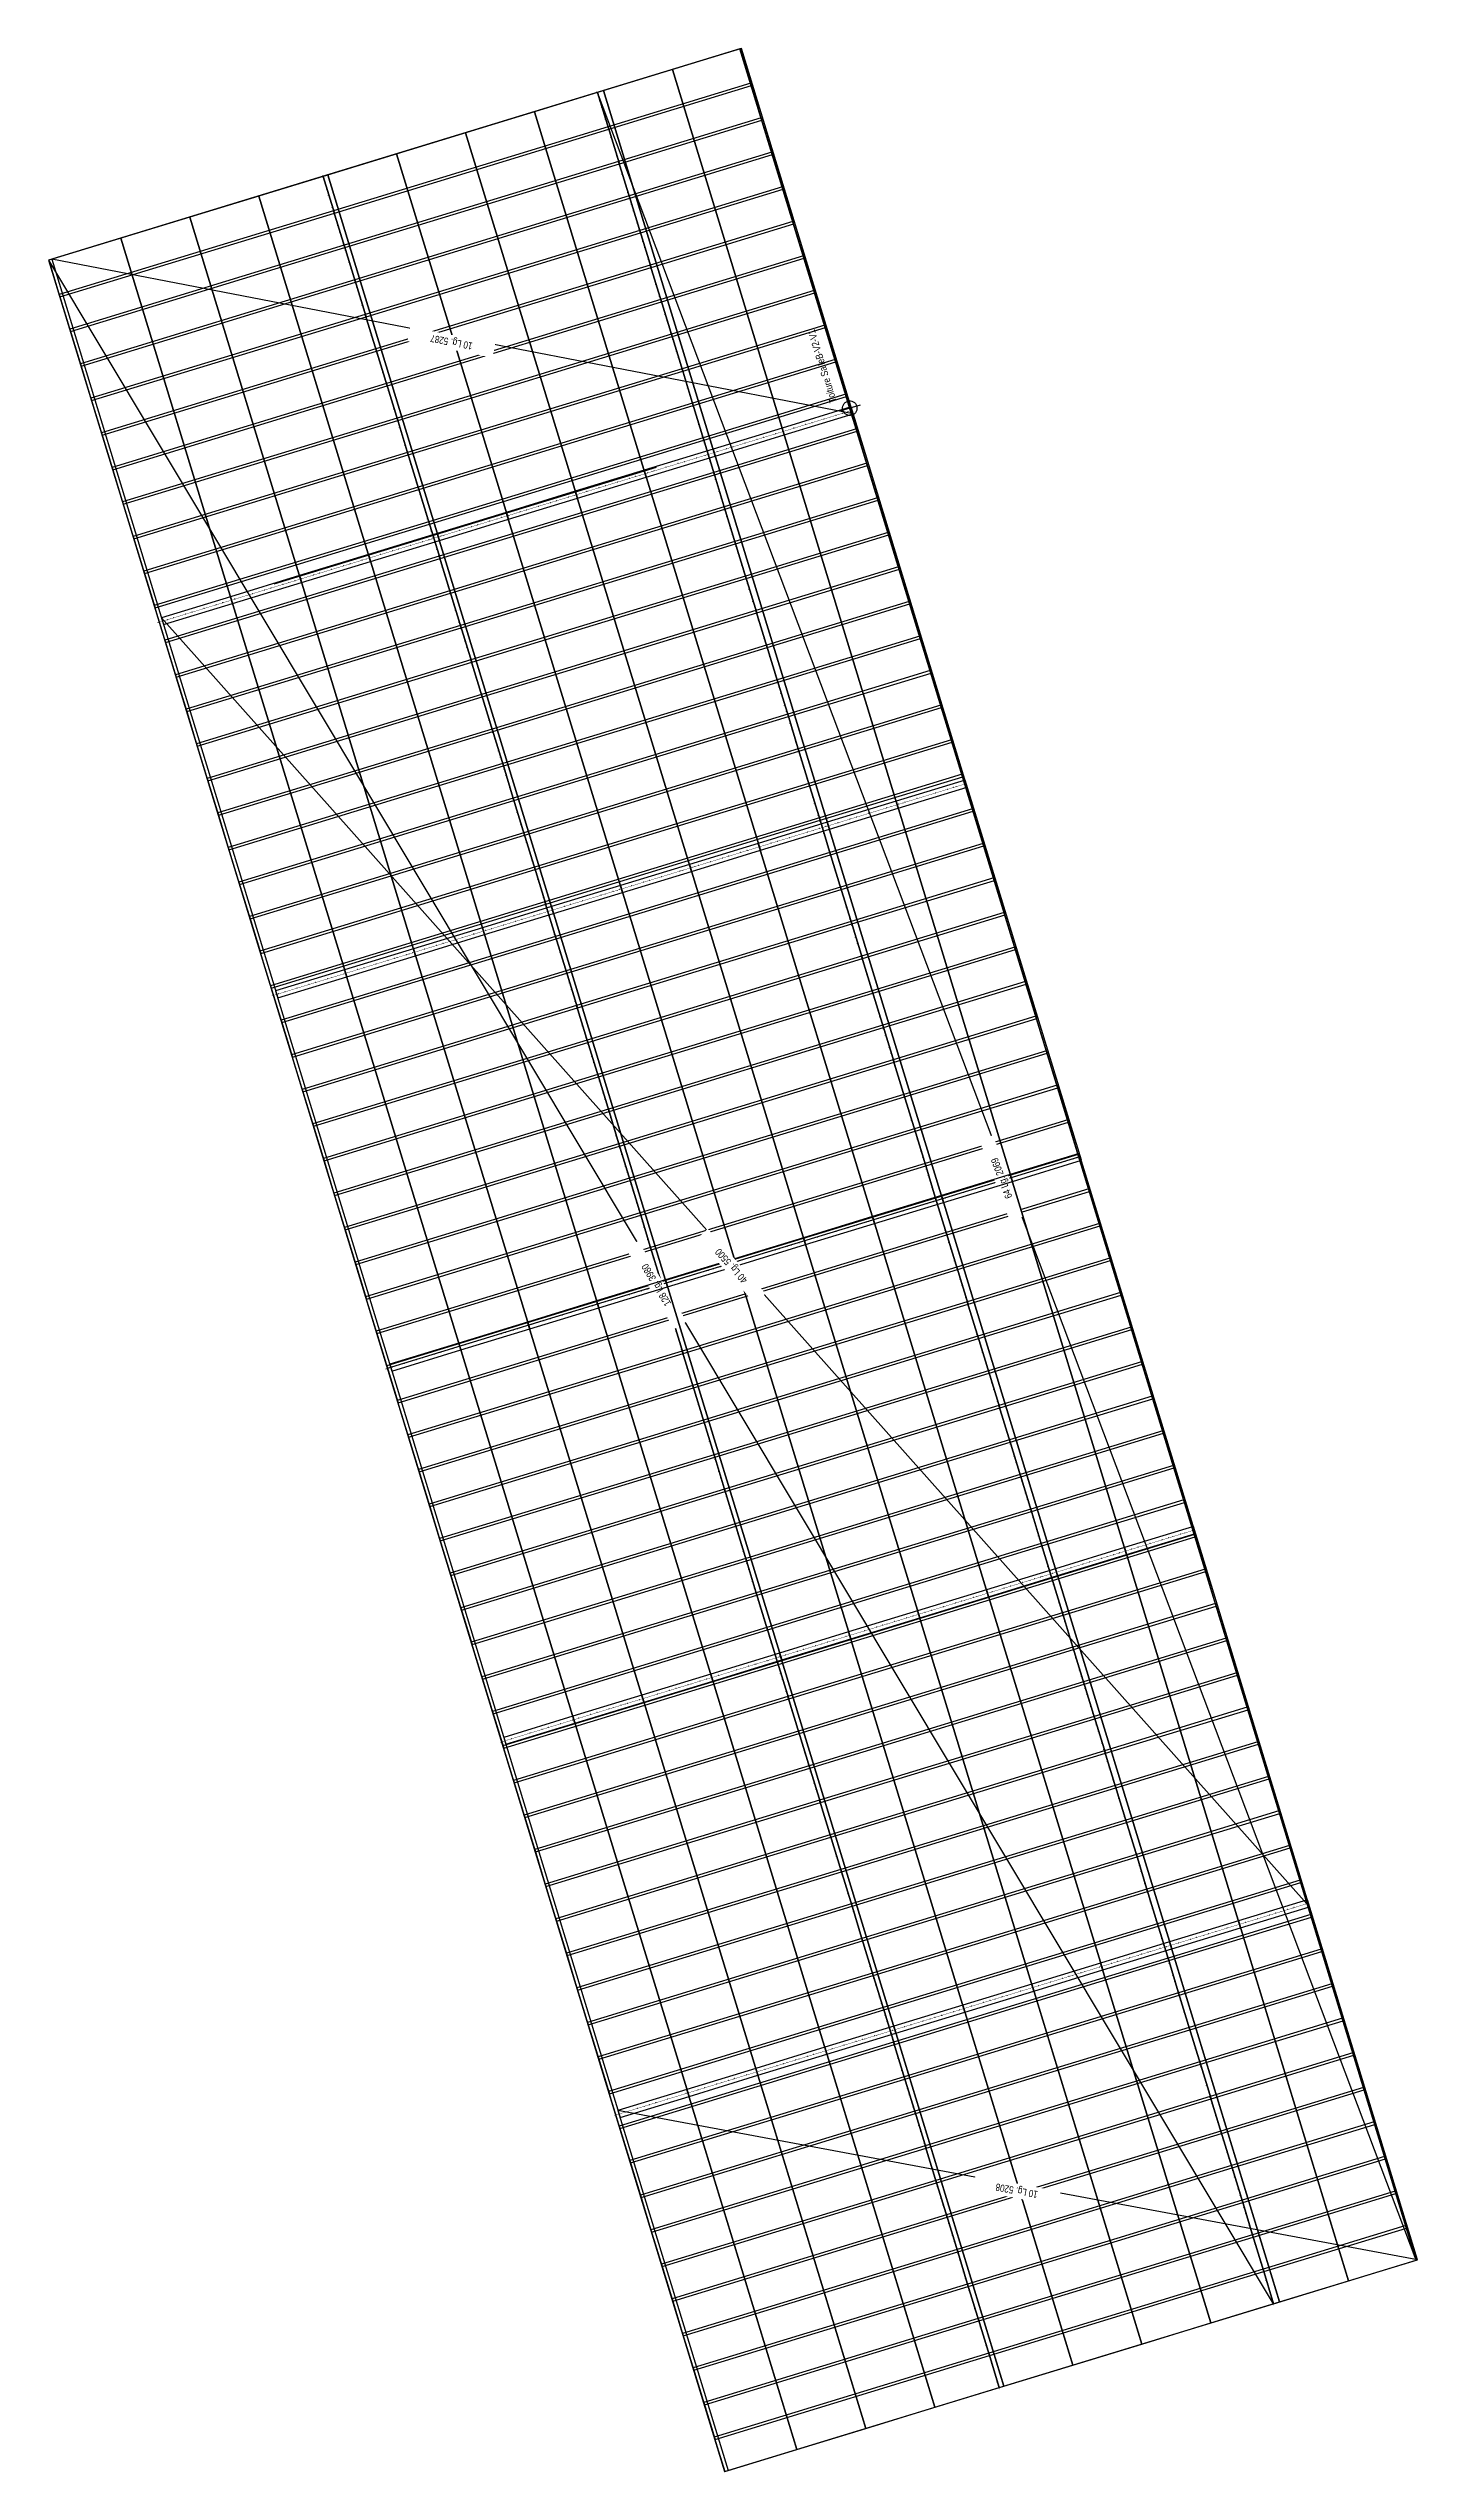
# Model space of a CAD drawing. Header units: millimetres. Extents: x -6349 to 12594, y 15702 to 49230.
import ezdxf

# ---------------------------------------------------------------- set-up
doc = ezdxf.new("R2010")
doc.units = ezdxf.units.MM
doc.linetypes.add('POINTILLE2', pattern=[3.175, 0, -3.175])
doc.layers.add('0-FCI-travail', color=6, linetype='Continuous', plot=False)
for name, color, linetype in [('A_SalleB-V2-V1_CAL3D.AXES.HORIZONTAUX', 83, 'Continuous'), ('A_SalleB-V2-V1_CAL3D.AXES.VERTICAUX', 83, 'Continuous'), ('N_SalleB-V2-V1_PLA-ARCELORMITTAL-HACIERCO-C500-90C&C500-90P-V', 7, 'Continuous'), ('N_SalleB-V2-V1_SUP-ARCELORMITTAL-HACIERCO-40-SR-H', 7, 'Continuous'), ('T_SalleB-V2-V1', 7, 'Continuous'), ('T_SalleB-V2-V1_RF', 7, 'Continuous')]:
    doc.layers.add(name, color=color, linetype=linetype)
doc.styles.add('0.CAL3D-ARIAL', font='arial.ttf', dxfattribs={"width": 0.8})
doc.styles.add('0.CAL3D-ROMANS', font='arial.ttf', dxfattribs={"width": 0.8})

# ---------------------------------------------------------------- blocks, each defined once
blk = doc.blocks.new('POINT-REFERENCE-FACADE')
at = {"color": 7}
for p, q in [((-150, 0), (150, 0)), ((0, -150), (0, 150))]:
    blk.add_line(p, q, dxfattribs=at)
blk.add_circle((0, 0), 100, dxfattribs=at)
at = {"color": 7, "style": '0.CAL3D-ROMANS', "width": 0.8}
blk.add_attdef('NOMFACADE', (144, 146), '', height=100, dxfattribs=at)

msp = doc.modelspace()

# ---------------------------------------------------------------- linework, layer by layer
at = {"layer": '0-FCI-travail', "extrusion": (0.292372, -0.956305, -2.22045e-16)}
msp.add_line((2061, 43434, 7214), (-3232, 41816, 7601), dxfattribs=at)
at = {"layer": 'A_SalleB-V2-V1_CAL3D.AXES.HORIZONTAUX', "linetype": 'POINTILLE2', "extrusion": (0.066705, 0.020394, 0.997564)}
for p, q in [((10605, 18005, 7163), (1239, 48640, 7163)), ((6809, 16844, 7441), (-2558, 47479, 7441))]:
    msp.add_line(p, q, dxfattribs=at)
at = {"layer": 'A_SalleB-V2-V1_CAL3D.AXES.VERTICAUX', "linetype": 'POINTILLE2', "extrusion": (0.066705, 0.020394, 0.997564)}
for p, q in [((4770, 44222, 7017), (-4836, 41285, 7720)), ((6348, 39058, 7017), (-3258, 36121, 7720)), ((7927, 33894, 7017), (-1679, 30957, 7720)), ((9506, 28730, 7017), (-100, 25793, 7720)), ((11085, 23566, 7017), (1479, 20629, 7720))]:
    msp.add_line(p, q, dxfattribs=at)
at = {"layer": 'N_SalleB-V2-V1_PLA-ARCELORMITTAL-HACIERCO-C500-90C&C500-90P-V', "color": 7, "extrusion": (0.066705, 0.020394, 0.997564)}
msp.add_line((12577, 18628, 7068), (1249, 48622, 7213), dxfattribs=at)
at = {"layer": 'N_SalleB-V2-V1_PLA-ARCELORMITTAL-HACIERCO-C500-90C&C500-90P-V', "color": 7, "extrusion": (0.066705, 0.020394, 0.997564), "elevation": 8270}
for points in [[(45601, -16938), (46132, -16938), (46132, -14869), (45601, -14869)], [(45601, -14869), (46132, -14869), (46132, -10889), (45601, -10889)], [(45101, -16938), (45635, -16938), (45635, -14869), (45101, -14869)], [(45101, -14869), (45635, -14869), (45635, -10889), (45101, -10889)], [(44601, -16938), (45135, -16938), (45135, -14869), (44601, -14869)], [(44601, -14869), (45135, -14869), (45135, -10889), (44601, -10889)], [(44101, -16938), (44635, -16938), (44635, -14869), (44101, -14869)], [(45601, -10889), (46132, -10889), (46132, -6909), (45601, -6909)], [(43601, -16938), (44135, -16938), (44135, -14869), (43601, -14869)], [(45101, -10889), (45635, -10889), (45635, -6909), (45101, -6909)], [(44101, -14869), (44635, -14869), (44635, -10889), (44101, -10889)], [(43601, -14869), (44135, -14869), (44135, -10889), (43601, -10889)], [(43101, -16938), (43635, -16938), (43635, -14869), (43101, -14869)], [(44601, -10889), (45135, -10889), (45135, -6909), (44601, -6909)], [(42601, -16938), (43135, -16938), (43135, -14869), (42601, -14869)], [(44101, -10889), (44635, -10889), (44635, -6909), (44101, -6909)], [(43101, -14869), (43635, -14869), (43635, -10889), (43101, -10889)], [(42601, -14869), (43135, -14869), (43135, -10889), (42601, -10889)], [(42101, -16938), (42635, -16938), (42635, -14869), (42101, -14869)], [(43601, -10889), (44135, -10889), (44135, -6909), (43601, -6909)], [(42101, -14869), (42635, -14869), (42635, -10889), (42101, -10889)], [(41601, -16938), (42135, -16938), (42135, -14869), (41601, -14869)], [(43101, -10889), (43635, -10889), (43635, -6909), (43101, -6909)], [(42601, -10889), (43135, -10889), (43135, -6909), (42601, -6909)], [(41601, -14869), (42135, -14869), (42135, -10889), (41601, -10889)], [(41101, -16938), (41635, -16938), (41635, -14869), (41101, -14869)], [(41101, -14869), (41635, -14869), (41635, -10889), (41101, -10889)], [(40601, -16938), (41135, -16938), (41135, -14869), (40601, -14869)], [(42101, -10889), (42635, -10889), (42635, -6909), (42101, -6909)], [(40101, -16938), (40635, -16938), (40635, -14869), (40101, -14869)], [(41601, -10889), (42135, -10889), (42135, -6909), (41601, -6909)], [(40601, -14869), (41135, -14869), (41135, -10889), (40601, -10889)], [(40101, -14869), (40635, -14869), (40635, -10889), (40101, -10889)], [(39601, -16938), (40135, -16938), (40135, -14869), (39601, -14869)], [(41101, -10889), (41635, -10889), (41635, -6909), (41101, -6909)], [(39101, -16938), (39635, -16938), (39635, -14869), (39101, -14869)], [(40601, -10889), (41135, -10889), (41135, -6909), (40601, -6909)], [(39601, -14869), (40135, -14869), (40135, -10889), (39601, -10889)], [(39101, -14869), (39635, -14869), (39635, -10889), (39101, -10889)], [(38601, -16938), (39135, -16938), (39135, -14869), (38601, -14869)], [(40101, -10889), (40635, -10889), (40635, -6909), (40101, -6909)], [(38601, -14869), (39135, -14869), (39135, -10889), (38601, -10889)], [(38101, -16938), (38635, -16938), (38635, -14869), (38101, -14869)], [(39601, -10889), (40135, -10889), (40135, -6909), (39601, -6909)], [(37601, -16938), (38135, -16938), (38135, -14869), (37601, -14869)], [(39101, -10889), (39635, -10889), (39635, -6909), (39101, -6909)], [(38101, -14869), (38635, -14869), (38635, -10889), (38101, -10889)], [(37601, -14869), (38135, -14869), (38135, -10889), (37601, -10889)], [(37101, -16938), (37635, -16938), (37635, -14869), (37101, -14869)], [(38601, -10889), (39135, -10889), (39135, -6909), (38601, -6909)], [(36601, -16938), (37135, -16938), (37135, -14869), (36601, -14869)], [(38101, -10889), (38635, -10889), (38635, -6909), (38101, -6909)], [(37101, -14869), (37635, -14869), (37635, -10889), (37101, -10889)], [(36601, -14869), (37135, -14869), (37135, -10889), (36601, -10889)], [(36101, -16938), (36635, -16938), (36635, -14869), (36101, -14869)], [(37601, -10889), (38135, -10889), (38135, -6909), (37601, -6909)], [(35601, -16938), (36135, -16938), (36135, -14869), (35601, -14869)], [(37101, -10889), (37635, -10889), (37635, -6909), (37101, -6909)], [(36101, -14869), (36635, -14869), (36635, -10889), (36101, -10889)], [(35601, -14869), (36135, -14869), (36135, -10889), (35601, -10889)], [(35101, -16938), (35635, -16938), (35635, -14869), (35101, -14869)], [(36601, -10889), (37135, -10889), (37135, -6909), (36601, -6909)], [(35101, -14869), (35635, -14869), (35635, -10889), (35101, -10889)], [(34601, -16938), (35135, -16938), (35135, -14869), (34601, -14869)], [(36101, -10889), (36635, -10889), (36635, -6909), (36101, -6909)], [(34101, -16938), (34635, -16938), (34635, -14869), (34101, -14869)], [(35601, -10889), (36135, -10889), (36135, -6909), (35601, -6909)], [(34601, -14869), (35135, -14869), (35135, -10889), (34601, -10889)], [(34101, -14869), (34635, -14869), (34635, -10889), (34101, -10889)], [(33601, -16938), (34135, -16938), (34135, -14869), (33601, -14869)], [(35101, -10889), (35635, -10889), (35635, -6909), (35101, -6909)], [(33101, -16938), (33635, -16938), (33635, -14869), (33101, -14869)], [(34601, -10889), (35135, -10889), (35135, -6909), (34601, -6909)], [(33601, -14869), (34135, -14869), (34135, -10889), (33601, -10889)], [(33101, -14869), (33635, -14869), (33635, -10889), (33101, -10889)], [(32601, -16938), (33135, -16938), (33135, -14869), (32601, -14869)], [(34101, -10889), (34635, -10889), (34635, -6909), (34101, -6909)], [(32101, -16938), (32635, -16938), (32635, -14869), (32101, -14869)], [(33601, -10889), (34135, -10889), (34135, -6909), (33601, -6909)], [(32601, -14869), (33135, -14869), (33135, -10889), (32601, -10889)], [(32101, -14869), (32635, -14869), (32635, -10889), (32101, -10889)], [(31601, -16938), (32135, -16938), (32135, -14869), (31601, -14869)], [(33101, -10889), (33635, -10889), (33635, -6909), (33101, -6909)], [(31601, -14869), (32135, -14869), (32135, -10889), (31601, -10889)], [(31101, -16938), (31635, -16938), (31635, -14869), (31101, -14869)], [(32601, -10889), (33135, -10889), (33135, -6909), (32601, -6909)], [(30601, -16938), (31135, -16938), (31135, -14869), (30601, -14869)], [(32101, -10889), (32635, -10889), (32635, -6909), (32101, -6909)], [(31101, -14869), (31635, -14869), (31635, -10889), (31101, -10889)], [(30601, -14869), (31135, -14869), (31135, -10889), (30601, -10889)], [(30101, -16938), (30635, -16938), (30635, -14869), (30101, -14869)], [(31601, -10889), (32135, -10889), (32135, -6909), (31601, -6909)], [(29601, -16938), (30135, -16938), (30135, -14869), (29601, -14869)], [(31101, -10889), (31635, -10889), (31635, -6909), (31101, -6909)], [(30101, -14869), (30635, -14869), (30635, -10889), (30101, -10889)], [(29601, -14869), (30135, -14869), (30135, -10889), (29601, -10889)], [(29101, -16938), (29635, -16938), (29635, -14869), (29101, -14869)], [(30601, -10889), (31135, -10889), (31135, -6909), (30601, -6909)], [(28601, -16938), (29135, -16938), (29135, -14869), (28601, -14869)], [(30101, -10889), (30635, -10889), (30635, -6909), (30101, -6909)], [(29101, -14869), (29635, -14869), (29635, -10889), (29101, -10889)], [(28601, -14869), (29135, -14869), (29135, -10889), (28601, -10889)], [(28101, -16938), (28635, -16938), (28635, -14869), (28101, -14869)], [(29601, -10889), (30135, -10889), (30135, -6909), (29601, -6909)], [(28101, -14869), (28635, -14869), (28635, -10889), (28101, -10889)], [(27601, -16938), (28135, -16938), (28135, -14869), (27601, -14869)], [(29101, -10889), (29635, -10889), (29635, -6909), (29101, -6909)], [(27101, -16938), (27635, -16938), (27635, -14869), (27101, -14869)], [(28601, -10889), (29135, -10889), (29135, -6909), (28601, -6909)], [(27601, -14869), (28135, -14869), (28135, -10889), (27601, -10889)], [(27101, -14869), (27635, -14869), (27635, -10889), (27101, -10889)], [(26601, -16938), (27135, -16938), (27135, -14869), (26601, -14869)], [(28101, -10889), (28635, -10889), (28635, -6909), (28101, -6909)], [(26101, -16938), (26635, -16938), (26635, -14869), (26101, -14869)], [(27601, -10889), (28135, -10889), (28135, -6909), (27601, -6909)], [(26601, -14869), (27135, -14869), (27135, -10889), (26601, -10889)], [(26101, -14869), (26635, -14869), (26635, -10889), (26101, -10889)], [(25601, -16938), (26135, -16938), (26135, -14869), (25601, -14869)], [(27101, -10889), (27635, -10889), (27635, -6909), (27101, -6909)], [(25101, -16938), (25635, -16938), (25635, -14869), (25101, -14869)], [(26601, -10889), (27135, -10889), (27135, -6909), (26601, -6909)], [(25601, -14869), (26135, -14869), (26135, -10889), (25601, -10889)], [(25101, -14869), (25635, -14869), (25635, -10889), (25101, -10889)], [(24601, -16938), (25135, -16938), (25135, -14869), (24601, -14869)], [(26101, -10889), (26635, -10889), (26635, -6909), (26101, -6909)], [(24601, -14869), (25135, -14869), (25135, -10889), (24601, -10889)], [(24101, -16938), (24635, -16938), (24635, -14869), (24101, -14869)], [(25601, -10889), (26135, -10889), (26135, -6909), (25601, -6909)], [(23601, -16938), (24135, -16938), (24135, -14869), (23601, -14869)], [(25101, -10889), (25635, -10889), (25635, -6909), (25101, -6909)], [(24101, -14869), (24635, -14869), (24635, -10889), (24101, -10889)], [(23601, -14869), (24135, -14869), (24135, -10889), (23601, -10889)], [(23101, -16938), (23635, -16938), (23635, -14869), (23101, -14869)], [(24601, -10889), (25135, -10889), (25135, -6909), (24601, -6909)], [(22601, -16938), (23135, -16938), (23135, -14869), (22601, -14869)], [(24101, -10889), (24635, -10889), (24635, -6909), (24101, -6909)], [(23101, -14869), (23635, -14869), (23635, -10889), (23101, -10889)], [(22601, -14869), (23135, -14869), (23135, -10889), (22601, -10889)], [(22101, -16938), (22635, -16938), (22635, -14869), (22101, -14869)], [(23601, -10889), (24135, -10889), (24135, -6909), (23601, -6909)], [(21601, -16938), (22135, -16938), (22135, -14869), (21601, -14869)], [(23101, -10889), (23635, -10889), (23635, -6909), (23101, -6909)], [(22101, -14869), (22635, -14869), (22635, -10889), (22101, -10889)], [(21601, -14869), (22135, -14869), (22135, -10889), (21601, -10889)], [(21101, -16938), (21635, -16938), (21635, -14869), (21101, -14869)], [(22601, -10889), (23135, -10889), (23135, -6909), (22601, -6909)], [(21101, -14869), (21635, -14869), (21635, -10889), (21101, -10889)], [(20601, -16938), (21135, -16938), (21135, -14869), (20601, -14869)], [(22101, -10889), (22635, -10889), (22635, -6909), (22101, -6909)], [(20101, -16938), (20635, -16938), (20635, -14869), (20101, -14869)], [(21601, -10889), (22135, -10889), (22135, -6909), (21601, -6909)], [(20601, -14869), (21135, -14869), (21135, -10889), (20601, -10889)], [(20101, -14869), (20635, -14869), (20635, -10889), (20101, -10889)], [(19601, -16938), (20135, -16938), (20135, -14869), (19601, -14869)], [(21101, -10889), (21635, -10889), (21635, -6909), (21101, -6909)], [(19101, -16938), (19635, -16938), (19635, -14869), (19101, -14869)], [(20601, -10889), (21135, -10889), (21135, -6909), (20601, -6909)], [(19601, -14869), (20135, -14869), (20135, -10889), (19601, -10889)], [(19101, -14869), (19635, -14869), (19635, -10889), (19101, -10889)], [(18601, -16938), (19135, -16938), (19135, -14869), (18601, -14869)], [(20101, -10889), (20635, -10889), (20635, -6909), (20101, -6909)], [(18601, -14869), (19135, -14869), (19135, -10889), (18601, -10889)], [(18101, -16938), (18635, -16938), (18635, -14869), (18101, -14869)], [(19601, -10889), (20135, -10889), (20135, -6909), (19601, -6909)], [(18101, -14869), (18635, -14869), (18635, -10889), (18101, -10889)], [(17601, -16938), (18135, -16938), (18135, -14869), (17601, -14869)], [(19101, -10889), (19635, -10889), (19635, -6909), (19101, -6909)], [(17601, -14869), (18135, -14869), (18135, -10889), (17601, -10889)], [(17101, -16938), (17635, -16938), (17635, -14869), (17101, -14869)], [(18601, -10889), (19135, -10889), (19135, -6909), (18601, -6909)], [(16601, -16938), (17135, -16938), (17135, -14869), (16601, -14869)], [(18101, -10889), (18635, -10889), (18635, -6909), (18101, -6909)], [(17101, -14869), (17635, -14869), (17635, -10889), (17101, -10889)], [(16601, -14869), (17135, -14869), (17135, -10889), (16601, -10889)], [(16101, -16938), (16635, -16938), (16635, -14869), (16101, -14869)], [(17601, -10889), (18135, -10889), (18135, -6909), (17601, -6909)], [(15601, -16938), (16135, -16938), (16135, -14869), (15601, -14869)], [(17101, -10889), (17635, -10889), (17635, -6909), (17101, -6909)], [(16101, -14869), (16635, -14869), (16635, -10889), (16101, -10889)], [(15601, -14869), (16135, -14869), (16135, -10889), (15601, -10889)], [(15101, -16938), (15635, -16938), (15635, -14869), (15101, -14869)], [(16601, -10889), (17135, -10889), (17135, -6909), (16601, -6909)], [(15101, -14869), (15635, -14869), (15635, -10889), (15101, -10889)], [(14601, -16938), (15135, -16938), (15135, -14869), (14601, -14869)], [(16101, -10889), (16635, -10889), (16635, -6909), (16101, -6909)], [(14601, -14869), (15135, -14869), (15135, -10889), (14601, -10889)], [(14137, -16938), (14635, -16938), (14635, -14869), (14137, -14869)], [(15601, -10889), (16135, -10889), (16135, -6909), (15601, -6909)], [(14137, -14869), (14635, -14869), (14635, -10889), (14137, -10889)], [(15101, -10889), (15635, -10889), (15635, -6909), (15101, -6909)], [(14601, -10889), (15135, -10889), (15135, -6909), (14601, -6909)], [(14137, -10889), (14635, -10889), (14635, -6909), (14137, -6909)]]:
    msp.add_lwpolyline(points, close=True, dxfattribs=at)
at = {"layer": 'N_SalleB-V2-V1_SUP-ARCELORMITTAL-HACIERCO-40-SR-H', "color": 7, "extrusion": (0.066705, 0.020394, 0.997564)}
for p, q in [((4785, 44174, 7318), (-6301, 46314, 8015)), ((12594, 18633, 7318), (1531, 20697, 8015))]:
    msp.add_line(p, q, dxfattribs=at)
at = {"layer": 'N_SalleB-V2-V1_SUP-ARCELORMITTAL-HACIERCO-40-SR-H', "color": 7, "extrusion": (0.066705, 0.020394, 0.997564), "elevation": 8520}
for points in [[(40845, -16938), (46132, -16938), (46132, -15938), (40845, -15938)], [(40845, -14938), (46132, -14938), (46132, -13938), (40845, -13938)], [(40845, -15938), (46132, -15938), (46132, -14938), (40845, -14938)], [(40845, -13938), (46132, -13938), (46132, -12938), (40845, -12938)], [(40845, -12938), (46132, -12938), (46132, -11938), (40845, -11938)], [(40845, -11938), (46132, -11938), (46132, -10938), (40845, -10938)], [(40845, -10938), (46132, -10938), (46132, -9938), (40845, -9938)], [(40845, -9938), (46132, -9938), (46132, -8938), (40845, -8938)], [(40845, -7938), (46132, -7938), (46132, -6938), (40845, -6938)], [(40845, -8938), (46132, -8938), (46132, -7938), (40845, -7938)], [(35445, -16938), (40945, -16938), (40945, -15938), (35445, -15938)], [(35445, -15938), (40945, -15938), (40945, -14938), (35445, -14938)], [(35445, -14938), (40945, -14938), (40945, -13938), (35445, -13938)], [(35445, -13938), (40945, -13938), (40945, -12938), (35445, -12938)], [(35445, -12938), (40945, -12938), (40945, -11938), (35445, -11938)], [(35445, -11938), (40945, -11938), (40945, -10938), (35445, -10938)], [(35445, -10938), (40945, -10938), (40945, -9938), (35445, -9938)], [(35445, -8938), (40945, -8938), (40945, -7938), (35445, -7938)], [(35445, -9938), (40945, -9938), (40945, -8938), (35445, -8938)], [(35445, -7938), (40945, -7938), (40945, -6938), (35445, -6938)], [(30045, -14938), (35545, -14938), (35545, -13938), (30045, -13938)], [(30045, -9938), (35545, -9938), (35545, -8938), (30045, -8938)], [(30045, -8938), (35545, -8938), (35545, -7938), (30045, -7938)], [(30045, -7938), (35545, -7938), (35545, -6938), (30045, -6938)], [(24645, -12938), (30145, -12938), (30145, -11938), (24645, -11938)], [(24645, -7938), (30145, -7938), (30145, -6938), (24645, -6938)], [(19245, -16938), (24745, -16938), (24745, -15938), (19245, -15938)], [(19245, -14938), (24745, -14938), (24745, -13938), (19245, -13938)], [(19245, -15938), (24745, -15938), (24745, -14938), (19245, -14938)], [(19245, -13938), (24745, -13938), (24745, -12938), (19245, -12938)], [(19245, -12938), (24745, -12938), (24745, -11938), (19245, -11938)], [(19245, -11938), (24745, -11938), (24745, -10938), (19245, -10938)], [(19245, -10938), (24745, -10938), (24745, -9938), (19245, -9938)], [(19245, -9938), (24745, -9938), (24745, -8938), (19245, -8938)], [(19245, -7938), (24745, -7938), (24745, -6938), (19245, -6938)], [(19245, -8938), (24745, -8938), (24745, -7938), (19245, -7938)], [(14137, -16938), (19345, -16938), (19345, -15938), (14137, -15938)], [(14137, -15938), (19345, -15938), (19345, -14938), (14137, -14938)], [(14137, -14938), (19345, -14938), (19345, -13938), (14137, -13938)], [(14137, -13938), (19345, -13938), (19345, -12938), (14137, -12938)], [(14137, -11938), (19345, -11938), (19345, -10938), (14137, -10938)], [(14137, -12938), (19345, -12938), (19345, -11938), (14137, -11938)], [(14137, -10938), (19345, -10938), (19345, -9938), (14137, -9938)], [(14137, -9938), (19345, -9938), (19345, -8938), (14137, -8938)], [(14137, -8938), (19345, -8938), (19345, -7938), (14137, -7938)], [(14137, -7938), (19345, -7938), (19345, -6938), (14137, -6938)]]:
    msp.add_lwpolyline(points, close=True, dxfattribs=at)
at = {"layer": 'T_SalleB-V2-V1', "color": 3, "extrusion": (0.066705, 0.020394, 0.997564), "elevation": 8220}
msp.add_lwpolyline([(14137, -16938), (46132, -16938), (46132, -6909), (14137, -6909)], close=True, dxfattribs=at)

# ---------------------------------------------------------------- block references
at = {"layer": 'T_SalleB-V2-V1_RF', "extrusion": (0.066705, 0.020394, 0.997564)}
ref = msp.add_blockref('POINT-REFERENCE-FACADE', (40934, -16938, 8220), dxfattribs=at)
ref.add_attrib('NOMFACADE', 'Toiture SalleB-V2-V1', (41077, -16792, 8220), dxfattribs={"layer": '0', "color": 7, "extrusion": (0.066705, 0.020394, 0.997564), "height": 100, "style": '0.CAL3D-ROMANS', "width": 0.8})

# ---------------------------------------------------------------- next in the draw order: texts
at = {"layer": 'N_SalleB-V2-V1_PLA-ARCELORMITTAL-HACIERCO-C500-90C&C500-90P-V', "color": 7, "extrusion": (0.066705, 0.020394, 0.997564), "insert": (6913, 33625, 7141), "char_height": 100, "attachment_point": 8, "text_direction": (-0.353324, 0.93549, 0.004501), "style": '0.CAL3D-ARIAL', "bg_fill": 3, "box_fill_scale": 1.5, "bg_fill_color": 256, "bg_fill_transparency": 0}
msp.add_mtext_dynamic_manual_height_columns('64 Lg. 2069', width=1100, gutter_width=500, heights=[0], dxfattribs=at)

# ---------------------------------------------------------------- next in the draw order: linework, layer by layer
at = {"layer": 'N_SalleB-V2-V1_PLA-ARCELORMITTAL-HACIERCO-C500-90C&C500-90P-V', "color": 7, "extrusion": (0.066705, 0.020394, 0.997564)}
msp.add_line((10603, 18025, 7213), (-6345, 46300, 7768), dxfattribs=at)
at = {"layer": 'N_SalleB-V2-V1_SUP-ARCELORMITTAL-HACIERCO-40-SR-H', "color": 7, "extrusion": (0.066705, 0.020394, 0.997564), "elevation": 8520}
for points in [[(30045, -16938), (35545, -16938), (35545, -15938), (30045, -15938)], [(30045, -15938), (35545, -15938), (35545, -14938), (30045, -14938)], [(24645, -16938), (30145, -16938), (30145, -15938), (24645, -15938)], [(24645, -15938), (30145, -15938), (30145, -14938), (24645, -14938)], [(24645, -14938), (30145, -14938), (30145, -13938), (24645, -13938)], [(24645, -13938), (30145, -13938), (30145, -12938), (24645, -12938)]]:
    msp.add_lwpolyline(points, close=True, dxfattribs=at)

# ---------------------------------------------------------------- next in the draw order: texts
at = {"layer": 'N_SalleB-V2-V1_PLA-ARCELORMITTAL-HACIERCO-C500-90C&C500-90P-V', "color": 7, "extrusion": (0.066705, 0.020394, 0.997564), "insert": (2129, 32162, 7490), "char_height": 100, "attachment_point": 8, "text_direction": (-0.51404, 0.857601, 0.01684), "style": '0.CAL3D-ARIAL', "bg_fill": 3, "box_fill_scale": 1.5, "bg_fill_color": 256, "bg_fill_transparency": 0}
msp.add_mtext_dynamic_manual_height_columns('128 Lg. 3980', width=1200, gutter_width=500, heights=[0], dxfattribs=at)
at = {"layer": 'N_SalleB-V2-V1_SUP-ARCELORMITTAL-HACIERCO-40-SR-H', "color": 7, "extrusion": (0.066705, 0.020394, 0.997564), "char_height": 100, "attachment_point": 8, "style": '0.CAL3D-ARIAL', "bg_fill": 3, "box_fill_scale": 1.5, "bg_fill_color": 256, "bg_fill_transparency": 0}
for s, insert, text_direction in [('10 Lg. 5287', (-758, 45244, 7666), (-0.980009, 0.189154, 0.061664)), ('10 Lg. 5208', (7062, 19665, 7666), (-0.98116, 0.183025, 0.061867))]:
    msp.add_mtext_dynamic_manual_height_columns(s, width=1100, gutter_width=500, heights=[0], dxfattribs=dict(at, insert=insert, text_direction=text_direction))

# ---------------------------------------------------------------- next in the draw order: linework, layer by layer
at = {"layer": 'N_SalleB-V2-V1_SUP-ARCELORMITTAL-HACIERCO-40-SR-H', "color": 7, "extrusion": (0.066705, 0.020394, 0.997564)}
msp.add_line((11100, 23518, 7318), (-4784, 41353, 8015), dxfattribs=at)
at = {"layer": 'N_SalleB-V2-V1_SUP-ARCELORMITTAL-HACIERCO-40-SR-H', "color": 7, "extrusion": (0.066705, 0.020394, 0.997564), "elevation": 8520}
for points in [[(30045, -13938), (35545, -13938), (35545, -12938), (30045, -12938)], [(30045, -12938), (35545, -12938), (35545, -11938), (30045, -11938)], [(30045, -11938), (35545, -11938), (35545, -10938), (30045, -10938)], [(30045, -10938), (35545, -10938), (35545, -9938), (30045, -9938)], [(24645, -10938), (30145, -10938), (30145, -9938), (24645, -9938)], [(24645, -11938), (30145, -11938), (30145, -10938), (24645, -10938)], [(24645, -9938), (30145, -9938), (30145, -8938), (24645, -8938)], [(24645, -8938), (30145, -8938), (30145, -7938), (24645, -7938)]]:
    msp.add_lwpolyline(points, close=True, dxfattribs=at)

# ---------------------------------------------------------------- next in the draw order: texts
at = {"layer": 'N_SalleB-V2-V1_SUP-ARCELORMITTAL-HACIERCO-40-SR-H', "color": 7, "extrusion": (0.066705, 0.020394, 0.997564), "insert": (3158, 32436, 7666), "char_height": 100, "attachment_point": 8, "text_direction": (-0.664798, 0.746453, 0.029194), "style": '0.CAL3D-ARIAL', "bg_fill": 3, "box_fill_scale": 1.5, "bg_fill_color": 256, "bg_fill_transparency": 0}
msp.add_mtext_dynamic_manual_height_columns('40 Lg. 5500', width=1100, gutter_width=500, heights=[0], dxfattribs=at)

doc.saveas('drawing.dxf')
